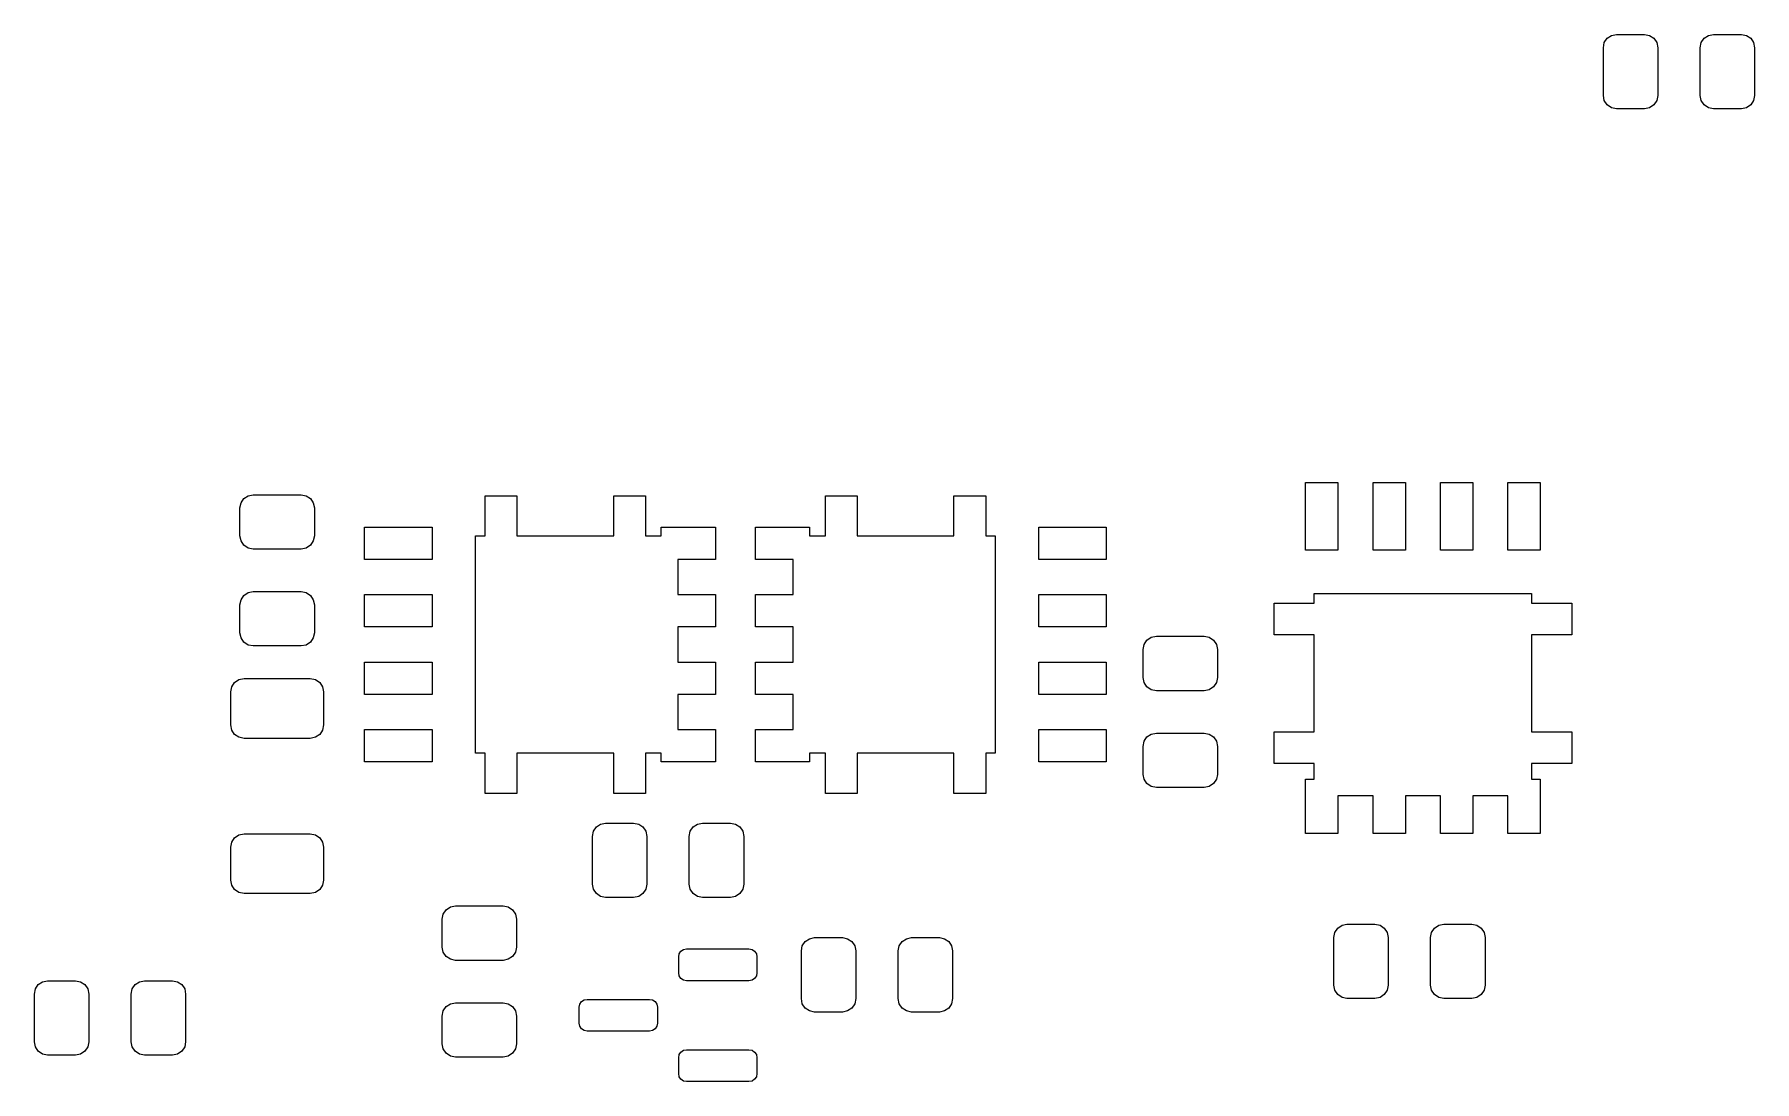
# Model space of a CAD drawing. Extents: x 0.48 to 3.29, y 0.29 to 2.51.
# Drawn here: x 0.48 to 1.756, y 1.726 to 2.503 of the extents above; entities that cross this region are included whole.
import ezdxf

# ---------------------------------------------------------------- set-up
doc = ezdxf.new("R2010")
doc.units = 0
doc.header["$MEASUREMENT"] = 0
doc.layers.add('BLACK', color=7, linetype='CONTINUOUS')

msp = doc.modelspace()

# ---------------------------------------------------------------- linework, layer by layer
at = {"layer": 'BLACK', "linetype": 'CONTINUOUS'}
for p, q in [((1.6468, 2.4997), (1.65, 2.5018)), ((1.65, 2.5018), (1.6537, 2.5026)), ((1.6537, 2.5026), (1.6744, 2.5026)), ((1.6744, 2.5026), (1.6782, 2.5018)), ((1.6782, 2.5018), (1.6814, 2.4997)), ((1.7186, 2.4997), (1.7218, 2.5018)), ((1.7218, 2.5018), (1.7256, 2.5026)), ((1.7256, 2.5026), (1.7463, 2.5026)), ((1.7463, 2.5026), (1.75, 2.5018)), ((1.75, 2.5018), (1.7532, 2.4997)), ((1.6439, 2.4927), (1.6446, 2.4965)), ((1.6439, 2.4573), (1.6439, 2.4927)), ((1.6446, 2.4965), (1.6468, 2.4997)), ((1.6814, 2.4997), (1.6835, 2.4965)), ((1.6835, 2.4965), (1.6843, 2.4927)), ((1.6843, 2.4927), (1.6843, 2.4573)), ((1.7157, 2.4927), (1.7165, 2.4965)), ((1.7157, 2.4573), (1.7157, 2.4927)), ((1.7165, 2.4965), (1.7186, 2.4997)), ((1.7532, 2.4997), (1.7554, 2.4965)), ((1.7554, 2.4965), (1.7561, 2.4927)), ((1.7561, 2.4927), (1.7561, 2.4573)), ((1.6446, 2.4535), (1.6439, 2.4573)), ((1.6468, 2.4503), (1.6446, 2.4535)), ((1.65, 2.4482), (1.6468, 2.4503)), ((1.6814, 2.4503), (1.6782, 2.4482)), ((1.6835, 2.4535), (1.6814, 2.4503)), ((1.6843, 2.4573), (1.6835, 2.4535)), ((1.7165, 2.4535), (1.7157, 2.4573)), ((1.7186, 2.4503), (1.7165, 2.4535)), ((1.7218, 2.4482), (1.7186, 2.4503)), ((1.7532, 2.4503), (1.75, 2.4482)), ((1.7554, 2.4535), (1.7532, 2.4503)), ((1.7561, 2.4573), (1.7554, 2.4535)), ((1.6537, 2.4474), (1.65, 2.4482)), ((1.6744, 2.4474), (1.6537, 2.4474)), ((1.6782, 2.4482), (1.6744, 2.4474)), ((1.7256, 2.4474), (1.7218, 2.4482)), ((1.7463, 2.4474), (1.7256, 2.4474)), ((1.75, 2.4482), (1.7463, 2.4474)), ((1.423, 2.1201), (1.423, 2.1701)), ((1.423, 2.1701), (1.447, 2.1701)), ((1.447, 2.1701), (1.447, 2.1201)), ((1.473, 2.1201), (1.473, 2.1701)), ((1.473, 2.1701), (1.497, 2.1701)), ((1.497, 2.1701), (1.497, 2.1201)), ((1.523, 2.1201), (1.523, 2.1701)), ((1.523, 2.1701), (1.547, 2.1701)), ((1.547, 2.1701), (1.547, 2.1201)), ((1.573, 2.1201), (1.573, 2.1701)), ((1.573, 2.1701), (1.597, 2.1701)), ((1.597, 2.1701), (1.597, 2.1201)), ((0.6332, 2.155), (0.6353, 2.1582)), ((0.6353, 2.1582), (0.6385, 2.1604)), ((0.6385, 2.1604), (0.6423, 2.1611)), ((0.6423, 2.1611), (0.6777, 2.1611)), ((0.6777, 2.1611), (0.6815, 2.1604)), ((0.6815, 2.1604), (0.6847, 2.1582)), ((0.6847, 2.1582), (0.6868, 2.155)), ((0.8143, 2.1307), (0.8143, 2.1604)), ((0.8143, 2.1604), (0.8379, 2.1604)), ((0.8379, 2.1604), (0.8379, 2.1307)), ((0.9097, 2.1307), (0.9097, 2.1604)), ((0.9097, 2.1604), (0.9333, 2.1604)), ((0.9333, 2.1604), (0.9333, 2.1307)), ((1.0667, 2.1307), (1.0667, 2.1604)), ((1.0667, 2.1604), (1.0903, 2.1604)), ((1.0903, 2.1604), (1.0903, 2.1307)), ((1.1621, 2.1307), (1.1621, 2.1604)), ((1.1621, 2.1604), (1.1857, 2.1604)), ((1.1857, 2.1604), (1.1857, 2.1307)), ((0.6324, 2.1513), (0.6332, 2.155)), ((0.6324, 2.1306), (0.6324, 2.1513)), ((0.6868, 2.155), (0.6876, 2.1513)), ((0.6876, 2.1513), (0.6876, 2.1306)), ((0.7249, 2.113), (0.7249, 2.137)), ((0.7249, 2.137), (0.7749, 2.137)), ((0.7749, 2.137), (0.7749, 2.113)), ((0.945, 2.1307), (0.945, 2.137)), ((0.945, 2.137), (0.9851, 2.137)), ((0.9851, 2.137), (0.9851, 2.113)), ((1.0149, 2.113), (1.0149, 2.137)), ((1.0149, 2.137), (1.055, 2.137)), ((1.055, 2.137), (1.055, 2.1307)), ((1.2251, 2.113), (1.2251, 2.137)), ((1.2251, 2.137), (1.2751, 2.137)), ((1.2751, 2.137), (1.2751, 2.113)), ((0.6332, 2.1268), (0.6324, 2.1306)), ((0.6353, 2.1236), (0.6332, 2.1268)), ((0.6385, 2.1215), (0.6353, 2.1236)), ((0.6423, 2.1207), (0.6385, 2.1215)), ((0.6777, 2.1207), (0.6423, 2.1207)), ((0.6815, 2.1215), (0.6777, 2.1207)), ((0.6847, 2.1236), (0.6815, 2.1215)), ((0.6868, 2.1268), (0.6847, 2.1236)), ((0.6876, 2.1306), (0.6868, 2.1268)), ((0.8072, 1.9693), (0.8072, 2.1307)), ((0.8072, 2.1307), (0.8143, 2.1307)), ((0.8379, 2.1307), (0.9097, 2.1307)), ((0.9333, 2.1307), (0.945, 2.1307)), ((1.055, 2.1307), (1.0667, 2.1307)), ((1.0903, 2.1307), (1.1621, 2.1307)), ((1.1857, 2.1307), (1.1928, 2.1307)), ((1.1928, 2.1307), (1.1928, 1.9693)), ((1.447, 2.1201), (1.423, 2.1201)), ((1.497, 2.1201), (1.473, 2.1201)), ((1.547, 2.1201), (1.523, 2.1201)), ((1.597, 2.1201), (1.573, 2.1201)), ((0.7749, 2.113), (0.7249, 2.113)), ((0.9851, 2.113), (0.9572, 2.113)), ((0.9572, 2.113), (0.9572, 2.087)), ((1.0428, 2.113), (1.0149, 2.113)), ((1.0428, 2.087), (1.0428, 2.113)), ((1.2751, 2.113), (1.2251, 2.113)), ((0.6324, 2.0794), (0.6332, 2.0832)), ((0.6332, 2.0832), (0.6353, 2.0864)), ((0.6353, 2.0864), (0.6385, 2.0885)), ((0.6385, 2.0885), (0.6423, 2.0893)), ((0.6423, 2.0893), (0.6777, 2.0893)), ((0.6777, 2.0893), (0.6815, 2.0885)), ((0.6815, 2.0885), (0.6847, 2.0864)), ((0.6847, 2.0864), (0.6868, 2.0832)), ((0.6868, 2.0832), (0.6876, 2.0794)), ((0.7249, 2.063), (0.7249, 2.087)), ((0.7249, 2.087), (0.7749, 2.087)), ((0.7749, 2.087), (0.7749, 2.063)), ((0.9572, 2.087), (0.9851, 2.087)), ((0.9851, 2.087), (0.9851, 2.063)), ((1.0149, 2.063), (1.0149, 2.087)), ((1.0149, 2.087), (1.0428, 2.087)), ((1.2251, 2.063), (1.2251, 2.087)), ((1.2251, 2.087), (1.2751, 2.087)), ((1.2751, 2.087), (1.2751, 2.063)), ((1.3996, 2.0571), (1.3996, 2.0807)), ((1.3996, 2.0807), (1.4293, 2.0807)), ((1.4293, 2.0807), (1.4293, 2.0878)), ((1.4293, 2.0878), (1.5907, 2.0878)), ((1.5907, 2.0878), (1.5907, 2.0807)), ((1.5907, 2.0807), (1.6204, 2.0807)), ((1.6204, 2.0807), (1.6204, 2.0571)), ((0.6324, 2.0587), (0.6324, 2.0794)), ((0.6876, 2.0794), (0.6876, 2.0587)), ((0.6332, 2.055), (0.6324, 2.0587)), ((0.6353, 2.0518), (0.6332, 2.055)), ((0.6868, 2.055), (0.6847, 2.0518)), ((0.6876, 2.0587), (0.6868, 2.055)), ((0.7749, 2.063), (0.7249, 2.063)), ((0.9851, 2.063), (0.9572, 2.063)), ((0.9572, 2.063), (0.9572, 2.037)), ((1.0428, 2.063), (1.0149, 2.063)), ((1.0428, 2.037), (1.0428, 2.063)), ((1.2751, 2.063), (1.2251, 2.063)), ((1.3053, 2.0532), (1.3085, 2.0554)), ((1.3085, 2.0554), (1.3123, 2.0561)), ((1.3123, 2.0561), (1.3477, 2.0561)), ((1.3477, 2.0561), (1.3515, 2.0554)), ((1.3515, 2.0554), (1.3547, 2.0532)), ((1.4293, 2.0571), (1.3996, 2.0571)), ((1.4293, 1.9853), (1.4293, 2.0571)), ((1.6204, 2.0571), (1.5907, 2.0571)), ((1.5907, 2.0571), (1.5907, 1.9853)), ((0.6385, 2.0496), (0.6353, 2.0518)), ((0.6423, 2.0489), (0.6385, 2.0496)), ((0.6777, 2.0489), (0.6423, 2.0489)), ((0.6815, 2.0496), (0.6777, 2.0489)), ((0.6847, 2.0518), (0.6815, 2.0496)), ((1.3024, 2.0463), (1.3032, 2.05)), ((1.3024, 2.0256), (1.3024, 2.0463)), ((1.3032, 2.05), (1.3053, 2.0532)), ((1.3547, 2.0532), (1.3568, 2.05)), ((1.3568, 2.05), (1.3576, 2.0463)), ((1.3576, 2.0463), (1.3576, 2.0256)), ((0.7249, 2.013), (0.7249, 2.037)), ((0.7249, 2.037), (0.7749, 2.037)), ((0.7749, 2.037), (0.7749, 2.013)), ((0.9572, 2.037), (0.9851, 2.037)), ((0.9851, 2.037), (0.9851, 2.013)), ((1.0149, 2.013), (1.0149, 2.037)), ((1.0149, 2.037), (1.0428, 2.037)), ((1.2251, 2.013), (1.2251, 2.037)), ((1.2251, 2.037), (1.2751, 2.037)), ((1.2751, 2.037), (1.2751, 2.013)), ((0.6256, 2.0149), (0.6263, 2.0186)), ((0.6263, 2.0186), (0.6284, 2.0218)), ((0.6284, 2.0218), (0.6316, 2.024)), ((0.6316, 2.024), (0.6354, 2.0247)), ((0.6354, 2.0247), (0.6846, 2.0247)), ((0.6846, 2.0247), (0.6884, 2.024)), ((0.6884, 2.024), (0.6916, 2.0218)), ((0.6916, 2.0218), (0.6937, 2.0186)), ((0.6937, 2.0186), (0.6944, 2.0149)), ((1.3032, 2.0218), (1.3024, 2.0256)), ((1.3053, 2.0186), (1.3032, 2.0218)), ((1.3085, 2.0165), (1.3053, 2.0186)), ((1.3123, 2.0157), (1.3085, 2.0165)), ((1.3515, 2.0165), (1.3477, 2.0157)), ((1.3547, 2.0186), (1.3515, 2.0165)), ((1.3568, 2.0218), (1.3547, 2.0186)), ((1.3576, 2.0256), (1.3568, 2.0218)), ((0.6256, 1.9903), (0.6256, 2.0149)), ((0.6944, 2.0149), (0.6944, 1.9903)), ((0.7749, 2.013), (0.7249, 2.013)), ((0.9851, 2.013), (0.9572, 2.013)), ((0.9572, 2.013), (0.9572, 1.987)), ((1.0428, 2.013), (1.0149, 2.013)), ((1.0428, 1.987), (1.0428, 2.013)), ((1.2751, 2.013), (1.2251, 2.013)), ((1.3477, 2.0157), (1.3123, 2.0157)), ((0.6263, 1.9865), (0.6256, 1.9903)), ((0.6284, 1.9833), (0.6263, 1.9865)), ((0.6316, 1.9812), (0.6284, 1.9833)), ((0.6354, 1.9804), (0.6316, 1.9812)), ((0.6846, 1.9804), (0.6354, 1.9804)), ((0.6884, 1.9812), (0.6846, 1.9804)), ((0.6916, 1.9833), (0.6884, 1.9812)), ((0.6937, 1.9865), (0.6916, 1.9833)), ((0.6944, 1.9903), (0.6937, 1.9865)), ((0.7249, 1.963), (0.7249, 1.987)), ((0.7249, 1.987), (0.7749, 1.987)), ((0.7749, 1.987), (0.7749, 1.963)), ((0.9572, 1.987), (0.9851, 1.987)), ((0.9851, 1.987), (0.9851, 1.963)), ((1.0149, 1.963), (1.0149, 1.987)), ((1.0149, 1.987), (1.0428, 1.987)), ((1.2251, 1.963), (1.2251, 1.987)), ((1.2251, 1.987), (1.2751, 1.987)), ((1.2751, 1.987), (1.2751, 1.963)), ((1.3024, 1.9744), (1.3032, 1.9782)), ((1.3032, 1.9782), (1.3053, 1.9814)), ((1.3053, 1.9814), (1.3085, 1.9835)), ((1.3085, 1.9835), (1.3123, 1.9843)), ((1.3123, 1.9843), (1.3477, 1.9843)), ((1.3477, 1.9843), (1.3515, 1.9835)), ((1.3515, 1.9835), (1.3547, 1.9814)), ((1.3547, 1.9814), (1.3568, 1.9782)), ((1.3568, 1.9782), (1.3576, 1.9744)), ((1.3996, 1.9617), (1.3996, 1.9853)), ((1.3996, 1.9853), (1.4293, 1.9853)), ((1.5907, 1.9853), (1.6204, 1.9853)), ((1.6204, 1.9853), (1.6204, 1.9617)), ((0.8143, 1.9693), (0.8072, 1.9693)), ((0.8143, 1.9396), (0.8143, 1.9693)), ((0.9097, 1.9693), (0.8379, 1.9693)), ((0.8379, 1.9693), (0.8379, 1.9396)), ((0.9097, 1.9396), (0.9097, 1.9693)), ((0.945, 1.9693), (0.9333, 1.9693)), ((0.9333, 1.9693), (0.9333, 1.9396)), ((0.945, 1.963), (0.945, 1.9693)), ((1.0667, 1.9693), (1.055, 1.9693)), ((1.055, 1.9693), (1.055, 1.963)), ((1.0667, 1.9396), (1.0667, 1.9693)), ((1.1621, 1.9693), (1.0903, 1.9693)), ((1.0903, 1.9693), (1.0903, 1.9396)), ((1.1621, 1.9396), (1.1621, 1.9693)), ((1.1928, 1.9693), (1.1857, 1.9693)), ((1.1857, 1.9693), (1.1857, 1.9396)), ((1.3024, 1.9537), (1.3024, 1.9744)), ((1.3576, 1.9744), (1.3576, 1.9537)), ((0.7749, 1.963), (0.7249, 1.963)), ((0.9851, 1.963), (0.945, 1.963)), ((1.055, 1.963), (1.0149, 1.963)), ((1.2751, 1.963), (1.2251, 1.963)), ((1.3032, 1.95), (1.3024, 1.9537)), ((1.3576, 1.9537), (1.3568, 1.95)), ((1.4293, 1.9617), (1.3996, 1.9617)), ((1.4293, 1.95), (1.4293, 1.9617)), ((1.6204, 1.9617), (1.5907, 1.9617)), ((1.5907, 1.9617), (1.5907, 1.95)), ((1.3053, 1.9468), (1.3032, 1.95)), ((1.3085, 1.9446), (1.3053, 1.9468)), ((1.3123, 1.9439), (1.3085, 1.9446)), ((1.3477, 1.9439), (1.3123, 1.9439)), ((1.3515, 1.9446), (1.3477, 1.9439)), ((1.3547, 1.9468), (1.3515, 1.9446)), ((1.3568, 1.95), (1.3547, 1.9468)), ((1.423, 1.9099), (1.423, 1.95)), ((1.423, 1.95), (1.4293, 1.95)), ((1.5907, 1.95), (1.597, 1.95)), ((1.597, 1.95), (1.597, 1.9099)), ((0.8379, 1.9396), (0.8143, 1.9396)), ((0.9333, 1.9396), (0.9097, 1.9396)), ((1.0903, 1.9396), (1.0667, 1.9396)), ((1.1857, 1.9396), (1.1621, 1.9396)), ((1.473, 1.9378), (1.447, 1.9378)), ((1.447, 1.9378), (1.447, 1.9099)), ((1.473, 1.9099), (1.473, 1.9378)), ((1.523, 1.9378), (1.497, 1.9378)), ((1.497, 1.9378), (1.497, 1.9099)), ((1.523, 1.9099), (1.523, 1.9378)), ((1.573, 1.9378), (1.547, 1.9378)), ((1.547, 1.9378), (1.547, 1.9099)), ((1.573, 1.9099), (1.573, 1.9378)), ((0.8946, 1.9115), (0.8968, 1.9147)), ((0.8968, 1.9147), (0.9, 1.9168)), ((0.9, 1.9168), (0.9037, 1.9176)), ((0.9037, 1.9176), (0.9244, 1.9176)), ((0.9244, 1.9176), (0.9282, 1.9168)), ((0.9282, 1.9168), (0.9314, 1.9147)), ((0.9314, 1.9147), (0.9335, 1.9115)), ((0.9665, 1.9115), (0.9686, 1.9147)), ((0.9686, 1.9147), (0.9718, 1.9168)), ((0.9718, 1.9168), (0.9756, 1.9176)), ((0.9756, 1.9176), (0.9963, 1.9176)), ((0.9963, 1.9176), (1, 1.9168)), ((1, 1.9168), (1.0032, 1.9147)), ((1.0032, 1.9147), (1.0054, 1.9115)), ((0.6256, 1.8997), (0.6263, 1.9035)), ((0.6263, 1.9035), (0.6284, 1.9067)), ((0.6284, 1.9067), (0.6316, 1.9088)), ((0.6316, 1.9088), (0.6354, 1.9096)), ((0.6354, 1.9096), (0.6846, 1.9096)), ((0.6846, 1.9096), (0.6884, 1.9088)), ((0.6884, 1.9088), (0.6916, 1.9067)), ((0.6916, 1.9067), (0.6937, 1.9035)), ((0.6937, 1.9035), (0.6944, 1.8997)), ((0.8939, 1.9077), (0.8946, 1.9115)), ((0.8939, 1.8723), (0.8939, 1.9077)), ((0.9335, 1.9115), (0.9343, 1.9077)), ((0.9343, 1.9077), (0.9343, 1.8723)), ((0.9657, 1.9077), (0.9665, 1.9115)), ((0.9657, 1.8723), (0.9657, 1.9077)), ((1.0054, 1.9115), (1.0061, 1.9077)), ((1.0061, 1.9077), (1.0061, 1.8723)), ((1.447, 1.9099), (1.423, 1.9099)), ((1.497, 1.9099), (1.473, 1.9099)), ((1.547, 1.9099), (1.523, 1.9099)), ((1.597, 1.9099), (1.573, 1.9099)), ((0.6256, 1.8751), (0.6256, 1.8997)), ((0.6944, 1.8997), (0.6944, 1.8751)), ((0.6263, 1.8714), (0.6256, 1.8751)), ((0.6284, 1.8682), (0.6263, 1.8714)), ((0.6316, 1.866), (0.6284, 1.8682)), ((0.6354, 1.8653), (0.6316, 1.866)), ((0.6846, 1.8653), (0.6354, 1.8653)), ((0.6884, 1.866), (0.6846, 1.8653)), ((0.6916, 1.8682), (0.6884, 1.866)), ((0.6937, 1.8714), (0.6916, 1.8682)), ((0.6944, 1.8751), (0.6937, 1.8714)), ((0.8946, 1.8685), (0.8939, 1.8723)), ((0.8968, 1.8653), (0.8946, 1.8685)), ((0.9, 1.8632), (0.8968, 1.8653)), ((0.9314, 1.8653), (0.9282, 1.8632)), ((0.9335, 1.8685), (0.9314, 1.8653)), ((0.9343, 1.8723), (0.9335, 1.8685)), ((0.9665, 1.8685), (0.9657, 1.8723)), ((0.9686, 1.8653), (0.9665, 1.8685)), ((0.9718, 1.8632), (0.9686, 1.8653)), ((1.0032, 1.8653), (1, 1.8632)), ((1.0054, 1.8685), (1.0032, 1.8653)), ((1.0061, 1.8723), (1.0054, 1.8685)), ((0.7832, 1.85), (0.7853, 1.8532)), ((0.7853, 1.8532), (0.7885, 1.8554)), ((0.7885, 1.8554), (0.7923, 1.8561)), ((0.7923, 1.8561), (0.8277, 1.8561)), ((0.8277, 1.8561), (0.8315, 1.8554)), ((0.8315, 1.8554), (0.8347, 1.8532)), ((0.8347, 1.8532), (0.8368, 1.85)), ((0.9037, 1.8624), (0.9, 1.8632)), ((0.9244, 1.8624), (0.9037, 1.8624)), ((0.9282, 1.8632), (0.9244, 1.8624)), ((0.9756, 1.8624), (0.9718, 1.8632)), ((0.9963, 1.8624), (0.9756, 1.8624)), ((1, 1.8632), (0.9963, 1.8624)), ((0.7824, 1.8463), (0.7832, 1.85)), ((0.7824, 1.8256), (0.7824, 1.8463)), ((0.8368, 1.85), (0.8376, 1.8463)), ((0.8376, 1.8463), (0.8376, 1.8256)), ((1.4446, 1.8365), (1.4468, 1.8397)), ((1.4468, 1.8397), (1.45, 1.8418)), ((1.45, 1.8418), (1.4537, 1.8426)), ((1.4537, 1.8426), (1.4744, 1.8426)), ((1.4744, 1.8426), (1.4782, 1.8418)), ((1.4782, 1.8418), (1.4814, 1.8397)), ((1.4814, 1.8397), (1.4835, 1.8365)), ((1.5165, 1.8365), (1.5186, 1.8397)), ((1.5186, 1.8397), (1.5218, 1.8418)), ((1.5218, 1.8418), (1.5256, 1.8426)), ((1.5256, 1.8426), (1.5463, 1.8426)), ((1.5463, 1.8426), (1.55, 1.8418)), ((1.55, 1.8418), (1.5532, 1.8397)), ((1.5532, 1.8397), (1.5554, 1.8365)), ((0.7832, 1.8218), (0.7824, 1.8256)), ((0.8376, 1.8256), (0.8368, 1.8218)), ((1.0489, 1.8227), (1.0496, 1.8265)), ((1.0496, 1.8265), (1.0518, 1.8297)), ((1.0518, 1.8297), (1.055, 1.8318)), ((1.055, 1.8318), (1.0587, 1.8326)), ((1.0587, 1.8326), (1.0794, 1.8326)), ((1.0794, 1.8326), (1.0832, 1.8318)), ((1.0832, 1.8318), (1.0864, 1.8297)), ((1.0864, 1.8297), (1.0885, 1.8265)), ((1.0885, 1.8265), (1.0893, 1.8227)), ((1.1207, 1.8227), (1.1215, 1.8265)), ((1.1215, 1.8265), (1.1236, 1.8297)), ((1.1236, 1.8297), (1.1268, 1.8318)), ((1.1268, 1.8318), (1.1306, 1.8326)), ((1.1306, 1.8326), (1.1513, 1.8326)), ((1.1513, 1.8326), (1.155, 1.8318)), ((1.155, 1.8318), (1.1582, 1.8297)), ((1.1582, 1.8297), (1.1604, 1.8265)), ((1.1604, 1.8265), (1.1611, 1.8227)), ((1.4439, 1.8327), (1.4446, 1.8365)), ((1.4439, 1.7973), (1.4439, 1.8327)), ((1.4835, 1.8365), (1.4843, 1.8327)), ((1.4843, 1.8327), (1.4843, 1.7973)), ((1.5157, 1.8327), (1.5165, 1.8365)), ((1.5157, 1.7973), (1.5157, 1.8327)), ((1.5554, 1.8365), (1.5561, 1.8327)), ((1.5561, 1.8327), (1.5561, 1.7973)), ((0.7853, 1.8186), (0.7832, 1.8218)), ((0.7885, 1.8165), (0.7853, 1.8186)), ((0.7923, 1.8157), (0.7885, 1.8165)), ((0.8277, 1.8157), (0.7923, 1.8157)), ((0.8315, 1.8165), (0.8277, 1.8157)), ((0.8347, 1.8186), (0.8315, 1.8165)), ((0.8368, 1.8218), (0.8347, 1.8186)), ((0.9579, 1.8183), (0.9583, 1.8206)), ((0.9579, 1.8065), (0.9579, 1.8183)), ((0.9583, 1.8206), (0.9596, 1.8225)), ((0.9596, 1.8225), (0.9615, 1.8238)), ((0.9615, 1.8238), (0.9638, 1.8242)), ((0.9638, 1.8242), (1.01, 1.8242)), ((1.01, 1.8242), (1.0123, 1.8238)), ((1.0123, 1.8238), (1.0142, 1.8225)), ((1.0142, 1.8225), (1.0155, 1.8206)), ((1.0155, 1.8206), (1.0159, 1.8183)), ((1.0159, 1.8183), (1.0159, 1.8065)), ((1.0489, 1.7873), (1.0489, 1.8227)), ((1.0893, 1.8227), (1.0893, 1.7873)), ((1.1207, 1.7873), (1.1207, 1.8227)), ((1.1611, 1.8227), (1.1611, 1.7873)), ((0.4828, 1.7977), (0.486, 1.7998)), ((0.486, 1.7998), (0.4897, 1.8006)), ((0.4897, 1.8006), (0.5104, 1.8006)), ((0.5104, 1.8006), (0.5142, 1.7998)), ((0.5142, 1.7998), (0.5174, 1.7977)), ((0.5546, 1.7977), (0.5578, 1.7998)), ((0.5578, 1.7998), (0.5616, 1.8006)), ((0.5616, 1.8006), (0.5823, 1.8006)), ((0.5823, 1.8006), (0.586, 1.7998)), ((0.586, 1.7998), (0.5892, 1.7977)), ((0.9583, 1.8042), (0.9579, 1.8065)), ((0.9596, 1.8023), (0.9583, 1.8042)), ((0.9615, 1.801), (0.9596, 1.8023)), ((0.9638, 1.8006), (0.9615, 1.801)), ((1.01, 1.8006), (0.9638, 1.8006)), ((1.0123, 1.801), (1.01, 1.8006)), ((1.0142, 1.8023), (1.0123, 1.801)), ((1.0155, 1.8042), (1.0142, 1.8023)), ((1.0159, 1.8065), (1.0155, 1.8042)), ((0.4799, 1.7907), (0.4806, 1.7945)), ((0.4799, 1.7553), (0.4799, 1.7907)), ((0.4806, 1.7945), (0.4828, 1.7977)), ((0.5174, 1.7977), (0.5195, 1.7945)), ((0.5195, 1.7945), (0.5203, 1.7907)), ((0.5203, 1.7907), (0.5203, 1.7553)), ((0.5517, 1.7907), (0.5525, 1.7945)), ((0.5517, 1.7553), (0.5517, 1.7907)), ((0.5525, 1.7945), (0.5546, 1.7977)), ((0.5892, 1.7977), (0.5914, 1.7945)), ((0.5914, 1.7945), (0.5921, 1.7907)), ((0.5921, 1.7907), (0.5921, 1.7553)), ((0.8877, 1.7864), (0.89, 1.7868)), ((0.89, 1.7868), (0.9362, 1.7868)), ((0.9362, 1.7868), (0.9385, 1.7864)), ((1.0496, 1.7835), (1.0489, 1.7873)), ((1.0893, 1.7873), (1.0885, 1.7835)), ((1.1215, 1.7835), (1.1207, 1.7873)), ((1.1611, 1.7873), (1.1604, 1.7835)), ((1.4446, 1.7935), (1.4439, 1.7973)), ((1.4468, 1.7903), (1.4446, 1.7935)), ((1.45, 1.7882), (1.4468, 1.7903)), ((1.4537, 1.7874), (1.45, 1.7882)), ((1.4744, 1.7874), (1.4537, 1.7874)), ((1.4782, 1.7882), (1.4744, 1.7874)), ((1.4814, 1.7903), (1.4782, 1.7882)), ((1.4835, 1.7935), (1.4814, 1.7903)), ((1.4843, 1.7973), (1.4835, 1.7935)), ((1.5165, 1.7935), (1.5157, 1.7973)), ((1.5186, 1.7903), (1.5165, 1.7935)), ((1.5218, 1.7882), (1.5186, 1.7903)), ((1.5256, 1.7874), (1.5218, 1.7882)), ((1.5463, 1.7874), (1.5256, 1.7874)), ((1.55, 1.7882), (1.5463, 1.7874)), ((1.5532, 1.7903), (1.55, 1.7882)), ((1.5554, 1.7935), (1.5532, 1.7903)), ((1.5561, 1.7973), (1.5554, 1.7935)), ((0.7824, 1.7744), (0.7832, 1.7782)), ((0.7824, 1.7537), (0.7824, 1.7744)), ((0.7832, 1.7782), (0.7853, 1.7814)), ((0.7853, 1.7814), (0.7885, 1.7835)), ((0.7885, 1.7835), (0.7923, 1.7843)), ((0.7923, 1.7843), (0.8277, 1.7843)), ((0.8277, 1.7843), (0.8315, 1.7835)), ((0.8315, 1.7835), (0.8347, 1.7814)), ((0.8347, 1.7814), (0.8368, 1.7782)), ((0.8368, 1.7782), (0.8376, 1.7744)), ((0.8376, 1.7744), (0.8376, 1.7537)), ((0.8841, 1.7809), (0.8845, 1.7832)), ((0.8841, 1.7691), (0.8841, 1.7809)), ((0.8845, 1.7832), (0.8858, 1.7851)), ((0.8858, 1.7851), (0.8877, 1.7864)), ((0.9385, 1.7864), (0.9404, 1.7851)), ((0.9404, 1.7851), (0.9417, 1.7832)), ((0.9417, 1.7832), (0.9421, 1.7809)), ((0.9421, 1.7809), (0.9421, 1.7691)), ((1.0518, 1.7803), (1.0496, 1.7835)), ((1.055, 1.7782), (1.0518, 1.7803)), ((1.0587, 1.7774), (1.055, 1.7782)), ((1.0794, 1.7774), (1.0587, 1.7774)), ((1.0832, 1.7782), (1.0794, 1.7774)), ((1.0864, 1.7803), (1.0832, 1.7782)), ((1.0885, 1.7835), (1.0864, 1.7803)), ((1.1236, 1.7803), (1.1215, 1.7835)), ((1.1268, 1.7782), (1.1236, 1.7803)), ((1.1306, 1.7774), (1.1268, 1.7782)), ((1.1513, 1.7774), (1.1306, 1.7774)), ((1.155, 1.7782), (1.1513, 1.7774)), ((1.1582, 1.7803), (1.155, 1.7782)), ((1.1604, 1.7835), (1.1582, 1.7803)), ((0.8845, 1.7668), (0.8841, 1.7691)), ((0.8858, 1.7649), (0.8845, 1.7668)), ((0.8877, 1.7636), (0.8858, 1.7649)), ((0.89, 1.7632), (0.8877, 1.7636)), ((0.9362, 1.7632), (0.89, 1.7632)), ((0.9385, 1.7636), (0.9362, 1.7632)), ((0.9404, 1.7649), (0.9385, 1.7636)), ((0.9417, 1.7668), (0.9404, 1.7649)), ((0.9421, 1.7691), (0.9417, 1.7668)), ((0.4806, 1.7515), (0.4799, 1.7553)), ((0.4828, 1.7483), (0.4806, 1.7515)), ((0.5195, 1.7515), (0.5174, 1.7483)), ((0.5203, 1.7553), (0.5195, 1.7515)), ((0.5525, 1.7515), (0.5517, 1.7553)), ((0.5546, 1.7483), (0.5525, 1.7515)), ((0.5914, 1.7515), (0.5892, 1.7483)), ((0.5921, 1.7553), (0.5914, 1.7515)), ((0.7832, 1.75), (0.7824, 1.7537)), ((0.7853, 1.7468), (0.7832, 1.75)), ((0.8368, 1.75), (0.8347, 1.7468)), ((0.8376, 1.7537), (0.8368, 1.75)), ((0.9596, 1.7477), (0.9615, 1.749)), ((0.9615, 1.749), (0.9638, 1.7494)), ((0.9638, 1.7494), (1.01, 1.7494)), ((1.01, 1.7494), (1.0123, 1.749)), ((1.0123, 1.749), (1.0142, 1.7477)), ((0.486, 1.7462), (0.4828, 1.7483)), ((0.4897, 1.7454), (0.486, 1.7462)), ((0.5104, 1.7454), (0.4897, 1.7454)), ((0.5142, 1.7462), (0.5104, 1.7454)), ((0.5174, 1.7483), (0.5142, 1.7462)), ((0.5578, 1.7462), (0.5546, 1.7483)), ((0.5616, 1.7454), (0.5578, 1.7462)), ((0.5823, 1.7454), (0.5616, 1.7454)), ((0.586, 1.7462), (0.5823, 1.7454)), ((0.5892, 1.7483), (0.586, 1.7462)), ((0.7885, 1.7446), (0.7853, 1.7468)), ((0.7923, 1.7439), (0.7885, 1.7446)), ((0.8277, 1.7439), (0.7923, 1.7439)), ((0.8315, 1.7446), (0.8277, 1.7439)), ((0.8347, 1.7468), (0.8315, 1.7446)), ((0.9579, 1.7435), (0.9583, 1.7458)), ((0.9579, 1.7317), (0.9579, 1.7435)), ((0.9583, 1.7458), (0.9596, 1.7477)), ((1.0142, 1.7477), (1.0155, 1.7458)), ((1.0155, 1.7458), (1.0159, 1.7435)), ((1.0159, 1.7435), (1.0159, 1.7317)), ((0.9583, 1.7294), (0.9579, 1.7317)), ((0.9596, 1.7275), (0.9583, 1.7294)), ((0.9615, 1.7262), (0.9596, 1.7275)), ((0.9638, 1.7258), (0.9615, 1.7262)), ((1.01, 1.7258), (0.9638, 1.7258)), ((1.0123, 1.7262), (1.01, 1.7258)), ((1.0142, 1.7275), (1.0123, 1.7262)), ((1.0155, 1.7294), (1.0142, 1.7275)), ((1.0159, 1.7317), (1.0155, 1.7294))]:
    msp.add_line(p, q, dxfattribs=at)

doc.saveas('drawing.dxf')
